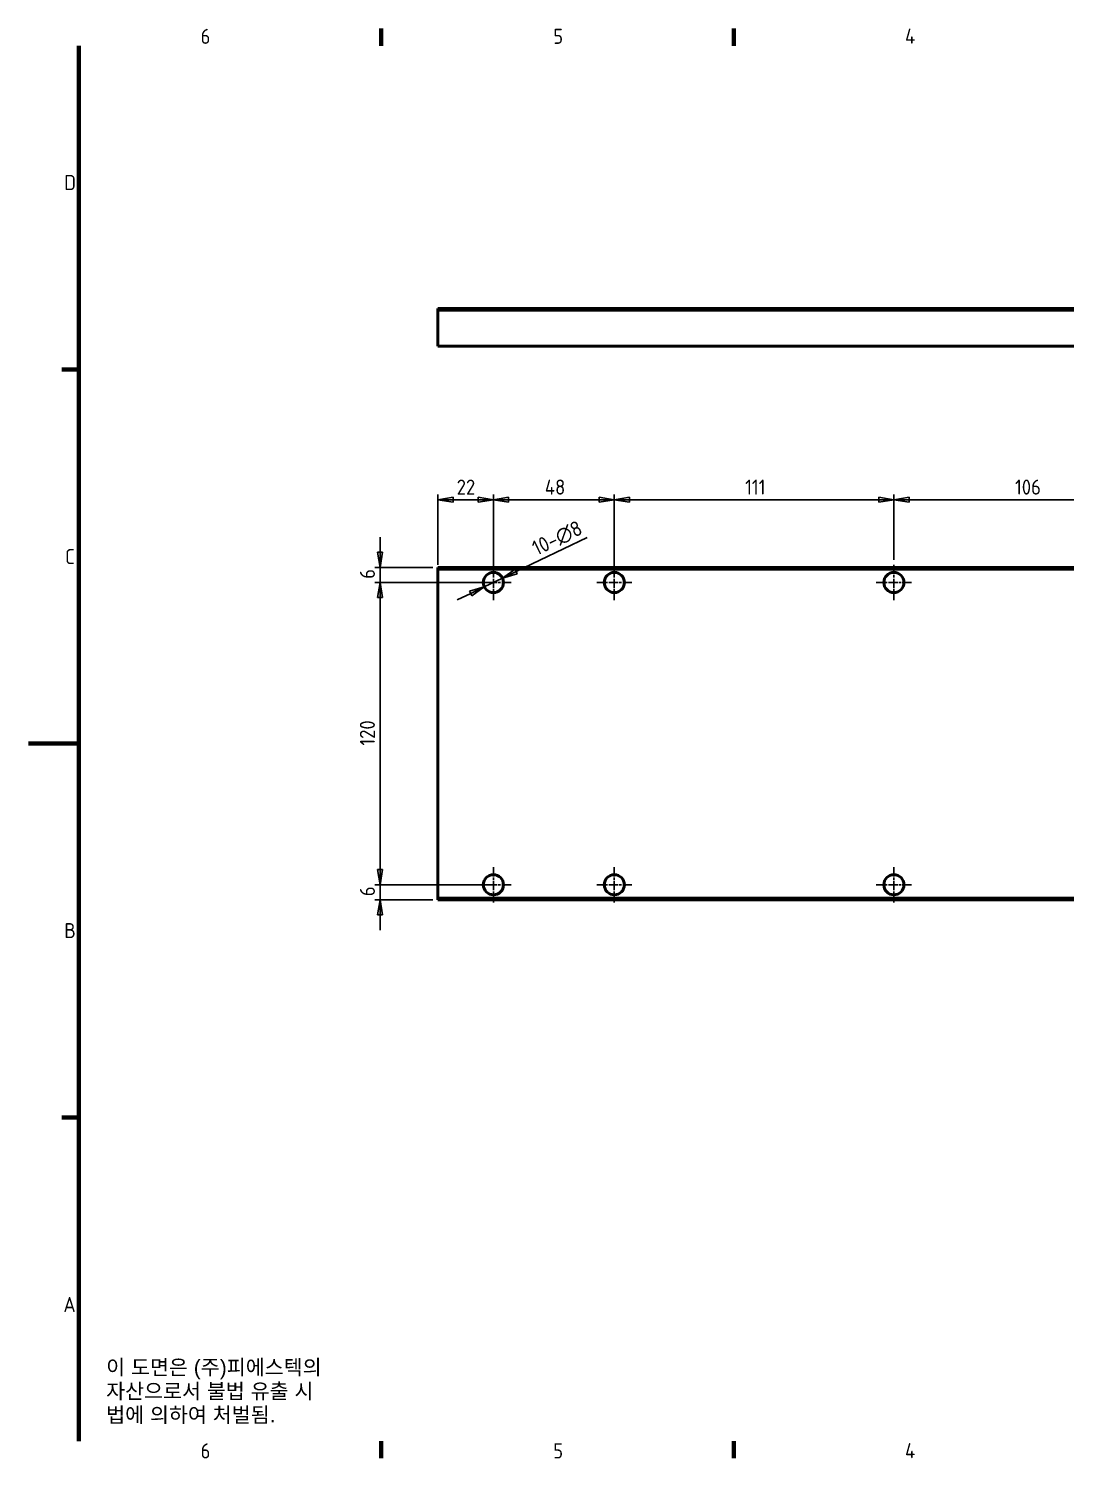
# Model space of a CAD drawing. Header units: millimetres. Extents: x 0 to 840, y 0 to 594.
# Drawn here: x 0 to 412, y 13 to 581 of the extents above; entities that cross this region are included whole.
import ezdxf

# ---------------------------------------------------------------- set-up
doc = ezdxf.new("R2010")
doc.units = ezdxf.units.MM
doc.header["$LTSCALE"] = 2
doc.linetypes.add('CHAIN', pattern=[0.3543, 0.2362, -0.0295, 0.0591, -0.0295])
doc.linetypes.add('DASHED', pattern=[0.2067, 0.1654, -0.0413])
doc.layers.get('0').update_dxf_attribs({"lineweight": 25})
for name, color, linetype, lineweight in [('가려진 것(ISO)', 5, 'DASHED', 35), ('가시적인 것(ISO)', 7, 'Continuous', 50), ('가시적인 좁은 것(ISO)', 1, 'Continuous', 35), ('경계(ISO)', 7, 'Continuous', 70), ('기호(ISO)', 7, 'Continuous', 25), ('중심 표식(ISO)', 1, 'Continuous', 25), ('치수(ISO)', 7, 'Continuous', 25)]:
    doc.layers.add(name, color=color, linetype=linetype, lineweight=lineweight)
doc.styles.add('ISO Proportional', font='arial.ttf')
doc.styles.add('ISO ProportionalPSTEK', font='isocp.shx')
doc.dimstyles.new('PSTEK', dxfattribs={"dimscale": 2, "dimtxt": 3, "dimasz": 3, "dimexe": 1, "dimexo": 1, "dimgap": 1, "dimtad": 1, "dimrnd": 1e-08, "dimdsep": 46, "dimtxsty": 'ISO ProportionalPSTEK', "dimblk": 'Filled-1', "dimcen": 0.09, "dimdle": 10, "dimclrd": 3, "dimclre": 3, "dimclrt": 1, "dimadec": 1, "dimazin": 2, "dimtfac": 1, "dimtmove": 0, "dimatfit": 3, "dimfxl": 0, "dimtolj": 1, "dimlwd": -1, "dimlwe": -1, "dimarcsym": 0})

# ---------------------------------------------------------------- blocks, each defined once
blk = doc.blocks.new('경계 Default Border')
at = {"layer": '경계(ISO)'}
for p, q in [((70, 287), (70, 290.4)), ((140, 287), (140, 290.4)), ((10, 222.75), (6.6, 222.75)), ((10, 74.25), (6.6, 74.25)), ((70, 10), (70, 6.6)), ((140, 10), (140, 6.6))]:
    blk.add_line(p, q, dxfattribs=at)
at = {"layer": '경계(ISO)', "flags": 128}
for points in [[(10, 10), (10, 287)], [(0, 148.5), (10, 148.5)]]:
    blk.add_lwpolyline(points, dxfattribs=at)
at = {"layer": '경계(ISO)', "color": 1, "char_height": 3, "attachment_point": 7, "style": 'ISO ProportionalPSTEK'}
for s, insert in [('6', (34.14, 287.37)), ('5', (104.14, 287.37)), ('4', (173.97, 287.4)), ('D', (7.08, 258.35)), ('C', (7.24, 184.1)), ('B', (7.08, 109.85)), ('A', (6.91, 35.62)), ('6', (34.14, 6.57)), ('5', (104.14, 6.57)), ('4', (173.97, 6.6))]:
    blk.add_mtext(s, dxfattribs=dict(at, insert=insert))
blk = doc.blocks.new('Filled-1')
at = {"color": 0}
for p, q in [((0, 0), (-1, 0.167)), ((-1, 0.167), (-1, -0.167)), ((-1, 0), (0, 0)), ((-1, -0.167), (0, 0))]:
    blk.add_line(p, q, dxfattribs=at)
at = {"color": 0, "flags": 128}
blk.add_lwpolyline([(-1, -0.167), (0, 0)], dxfattribs=at)
at = {"color": 0}
blk.add_solid([(-1, -0.167), (0, 0), (-1, 0.167), (-1, -0.167)], dxfattribs=at)
blk = doc.blocks.new('*D14')
at = {"layer": 'Defpoints', "color": 0}
for p in [(184.52, 393.78), (162.52, 365.9), (184.52, 360.9)]:
    blk.add_point(p, dxfattribs=at)
at = {"layer": '치수(ISO)', "color": 3}
for p, q in [((162.52, 367.9), (162.52, 395.78)), ((168.52, 393.78), (178.52, 393.78)), ((184.52, 362.9), (184.52, 395.78))]:
    blk.add_line(p, q, dxfattribs=at)
at = {"layer": '치수(ISO)', "color": 3, "xscale": 6, "yscale": 6, "zscale": 6, "rotation": 180}
blk.add_blockref('Filled-1', (162.52, 393.78), dxfattribs=at)
at = {"layer": '치수(ISO)', "color": 3, "xscale": 6, "yscale": 6, "zscale": 6}
blk.add_blockref('Filled-1', (184.52, 393.78), dxfattribs=at)
at = {"layer": '치수(ISO)', "color": 1, "insert": (169.95, 401.78), "char_height": 6, "attachment_point": 1, "style": 'ISO ProportionalPSTEK'}
blk.add_mtext('\\A1;22', dxfattribs=at)
blk = doc.blocks.new('*D15')
at = {"layer": 'Defpoints', "color": 0}
for p in [(232.52, 393.78), (184.52, 360.9), (232.52, 360.9)]:
    blk.add_point(p, dxfattribs=at)
at = {"layer": '치수(ISO)', "color": 3}
for p, q in [((184.52, 362.9), (184.52, 395.78)), ((190.52, 393.78), (226.52, 393.78)), ((232.52, 362.9), (232.52, 395.78))]:
    blk.add_line(p, q, dxfattribs=at)
at = {"layer": '치수(ISO)', "color": 3, "xscale": 6, "yscale": 6, "zscale": 6, "rotation": 180}
blk.add_blockref('Filled-1', (184.52, 393.78), dxfattribs=at)
at = {"layer": '치수(ISO)', "color": 3, "xscale": 6, "yscale": 6, "zscale": 6}
blk.add_blockref('Filled-1', (232.52, 393.78), dxfattribs=at)
at = {"layer": '치수(ISO)', "color": 1, "insert": (204.94, 401.78), "char_height": 6, "attachment_point": 1, "style": 'ISO ProportionalPSTEK'}
blk.add_mtext('\\A1;48', dxfattribs=at)
blk = doc.blocks.new('*D16')
at = {"layer": 'Defpoints', "color": 0}
for p in [(343.52, 393.78), (343.52, 367.9), (232.52, 360.9)]:
    blk.add_point(p, dxfattribs=at)
at = {"layer": '치수(ISO)', "color": 3}
for p, q in [((232.52, 362.9), (232.52, 395.78)), ((238.52, 393.78), (337.52, 393.78)), ((343.52, 369.9), (343.52, 395.78))]:
    blk.add_line(p, q, dxfattribs=at)
at = {"layer": '치수(ISO)', "color": 3, "xscale": 6, "yscale": 6, "zscale": 6, "rotation": 180}
blk.add_blockref('Filled-1', (232.52, 393.78), dxfattribs=at)
at = {"layer": '치수(ISO)', "color": 3, "xscale": 6, "yscale": 6, "zscale": 6}
blk.add_blockref('Filled-1', (343.52, 393.78), dxfattribs=at)
at = {"layer": '치수(ISO)', "color": 1, "insert": (284.44, 401.78), "char_height": 6, "attachment_point": 1, "style": 'ISO ProportionalPSTEK'}
blk.add_mtext('\\A1;111', dxfattribs=at)
blk = doc.blocks.new('*D17')
at = {"layer": 'Defpoints', "color": 0}
for p in [(449.52, 393.78), (343.52, 367.9), (449.52, 360.9)]:
    blk.add_point(p, dxfattribs=at)
at = {"layer": '치수(ISO)', "color": 3}
for p, q in [((343.52, 369.9), (343.52, 395.78)), ((349.52, 393.78), (443.52, 393.78)), ((449.52, 362.9), (449.52, 395.78))]:
    blk.add_line(p, q, dxfattribs=at)
at = {"layer": '치수(ISO)', "color": 3, "xscale": 6, "yscale": 6, "zscale": 6, "rotation": 180}
blk.add_blockref('Filled-1', (343.52, 393.78), dxfattribs=at)
at = {"layer": '치수(ISO)', "color": 3, "xscale": 6, "yscale": 6, "zscale": 6}
blk.add_blockref('Filled-1', (449.52, 393.78), dxfattribs=at)
at = {"layer": '치수(ISO)', "color": 1, "insert": (391.59, 401.78), "char_height": 6, "attachment_point": 1, "style": 'ISO ProportionalPSTEK'}
blk.add_mtext('\\A1;106', dxfattribs=at)
blk = doc.blocks.new('*D20')
at = {"layer": 'Defpoints', "color": 0}
for p in [(139.51, 366.9), (162.52, 366.9), (184.52, 360.9)]:
    blk.add_point(p, dxfattribs=at)
at = {"layer": '치수(ISO)', "color": 3}
for p, q in [((139.51, 372.9), (139.51, 378.9)), ((160.52, 366.9), (137.51, 366.9)), ((139.51, 360.9), (139.51, 366.9)), ((182.52, 360.9), (137.51, 360.9)), ((139.51, 354.9), (139.51, 348.9))]:
    blk.add_line(p, q, dxfattribs=at)
at = {"layer": '치수(ISO)', "color": 3, "xscale": 6, "yscale": 6, "zscale": 6}
for p, rotation in [((139.51, 366.9), 270), ((139.51, 360.9), 90)]:
    blk.add_blockref('Filled-1', p, dxfattribs=dict(at, rotation=rotation))
at = {"layer": '치수(ISO)', "color": 1, "insert": (131.51, 362.37), "char_height": 6, "attachment_point": 1, "rotation": 90, "style": 'ISO ProportionalPSTEK'}
blk.add_mtext('\\A1;6', dxfattribs=at)
blk = doc.blocks.new('*D21')
at = {"layer": 'Defpoints', "color": 0}
for p in [(139.51, 360.9), (184.52, 360.9), (184.52, 240.9)]:
    blk.add_point(p, dxfattribs=at)
at = {"layer": '치수(ISO)', "color": 3}
for p, q in [((182.52, 360.9), (137.51, 360.9)), ((139.51, 246.9), (139.51, 354.9)), ((182.52, 240.9), (137.51, 240.9))]:
    blk.add_line(p, q, dxfattribs=at)
at = {"layer": '치수(ISO)', "color": 3, "xscale": 6, "yscale": 6, "zscale": 6}
for p, rotation in [((139.51, 360.9), 90), ((139.51, 240.9), 270)]:
    blk.add_blockref('Filled-1', p, dxfattribs=dict(at, rotation=rotation))
at = {"layer": '치수(ISO)', "color": 1, "insert": (131.5, 296.12), "char_height": 6, "attachment_point": 1, "rotation": 90, "style": 'ISO ProportionalPSTEK'}
blk.add_mtext('\\A1;120', dxfattribs=at)
blk = doc.blocks.new('*D22')
at = {"layer": 'Defpoints', "color": 0}
for p in [(139.51, 240.9), (184.52, 240.9), (162.52, 234.9)]:
    blk.add_point(p, dxfattribs=at)
at = {"layer": '치수(ISO)', "color": 3}
for p, q in [((139.51, 246.9), (139.51, 252.9)), ((182.52, 240.9), (137.51, 240.9)), ((139.51, 234.9), (139.51, 240.9)), ((160.52, 234.9), (137.51, 234.9)), ((139.51, 228.9), (139.51, 222.9))]:
    blk.add_line(p, q, dxfattribs=at)
at = {"layer": '치수(ISO)', "color": 3, "xscale": 6, "yscale": 6, "zscale": 6}
for p, rotation in [((139.51, 240.9), 270), ((139.51, 234.9), 90)]:
    blk.add_blockref('Filled-1', p, dxfattribs=dict(at, rotation=rotation))
at = {"layer": '치수(ISO)', "color": 1, "insert": (131.51, 236.37), "char_height": 6, "attachment_point": 1, "rotation": 90, "style": 'ISO ProportionalPSTEK'}
blk.add_mtext('\\A1;6', dxfattribs=at)
blk = doc.blocks.new('*D23')
at = {"layer": 'Defpoints', "color": 0}
for p in [(180.92, 359.17), (188.13, 362.64)]:
    blk.add_point(p, dxfattribs=at)
at = {"layer": '치수(ISO)', "color": 3}
for p, q in [((193.53, 365.24), (221.75, 378.83)), ((180.92, 359.17), (188.13, 362.64)), ((175.51, 356.56), (170.11, 353.96))]:
    blk.add_line(p, q, dxfattribs=at)
at = {"layer": '치수(ISO)', "color": 3, "xscale": 6, "yscale": 6, "zscale": 6}
for p, rotation in [((188.13, 362.64), 205.7105680779154), ((180.92, 359.17), 25.71056807791535)]:
    blk.add_blockref('Filled-1', p, dxfattribs=dict(at, rotation=rotation))
at = {"layer": '치수(ISO)', "color": 1, "insert": (199.18, 376.84), "char_height": 6, "attachment_point": 1, "rotation": 25.7106, "style": 'ISO ProportionalPSTEK'}
blk.add_mtext('\\A1;10-∅8', dxfattribs=at)

msp = doc.modelspace()

# ---------------------------------------------------------------- linework, layer by layer
at = {"layer": '가려진 것(ISO)', "ltscale": 25.462786}
msp.add_line((562.523, 469.23), (162.523, 469.23), dxfattribs=at)
at = {"layer": '가려진 것(ISO)', "ltscale": 0.476074}
for p, q in [((180.523, 469.73), (180.523, 469.23)), ((188.523, 469.73), (188.523, 469.23)), ((228.523, 469.73), (228.523, 469.23)), ((236.523, 469.73), (236.523, 469.23)), ((339.523, 469.73), (339.523, 469.23)), ((347.523, 469.73), (347.523, 469.23))]:
    msp.add_line(p, q, dxfattribs=at)
at = {"layer": '가시적인 것(ISO)'}
for p, q in [((162.523, 469.73), (562.523, 469.73)), ((162.523, 469.73), (162.523, 468.73)), ((162.523, 454.73), (162.523, 468.73)), ((562.523, 454.73), (162.523, 454.73)), ((162.523, 366.403), (162.523, 366.903)), ((562.523, 366.903), (162.523, 366.903)), ((562.523, 366.403), (162.523, 366.403)), ((162.523, 366.403), (162.523, 365.903)), ((162.523, 365.903), (162.523, 235.903)), ((162.523, 235.403), (162.523, 235.903)), ((162.523, 235.403), (562.523, 235.403)), ((162.523, 235.403), (162.523, 234.903)), ((162.523, 234.903), (562.523, 234.903))]:
    msp.add_line(p, q, dxfattribs=at)
for centre in [(184.523, 360.903), (232.523, 360.903), (343.523, 360.903), (184.523, 240.903), (232.523, 240.903), (343.523, 240.903)]:
    msp.add_circle(centre, 4, dxfattribs=at)
at = {"layer": '가시적인 좁은 것(ISO)'}
for p, q in [((562.523, 468.73), (162.523, 468.73)), ((562.523, 365.903), (162.523, 365.903)), ((162.523, 235.903), (562.523, 235.903))]:
    msp.add_line(p, q, dxfattribs=at)
at = {"layer": '중심 표식(ISO)', "linetype": 'CHAIN', "ltscale": 7.778352}
for p, q in [((184.523, 367.903), (184.523, 353.903)), ((232.523, 367.903), (232.523, 353.903)), ((343.523, 367.903), (343.523, 353.903)), ((191.523, 360.903), (177.523, 360.903)), ((239.523, 360.903), (225.523, 360.903)), ((350.523, 360.903), (336.523, 360.903)), ((184.523, 247.903), (184.523, 233.903)), ((232.523, 247.903), (232.523, 233.903)), ((343.523, 247.903), (343.523, 233.903)), ((191.523, 240.903), (177.523, 240.903)), ((239.523, 240.903), (225.523, 240.903)), ((350.523, 240.903), (336.523, 240.903))]:
    msp.add_line(p, q, dxfattribs=at)

# ---------------------------------------------------------------- block references
at = {"xscale": 2, "yscale": 2, "zscale": 2}
msp.add_blockref('경계 Default Border', (0, 0), dxfattribs=at)

# ---------------------------------------------------------------- texts
at = {"layer": '기호(ISO)', "color": 7, "insert": (30.789, 52.312), "char_height": 6, "width": 102.48028, "attachment_point": 1, "line_spacing_factor": 0.944221, "style": 'ISO Proportional'}
msp.add_mtext('{\\fArial|b0|i0;이 도면은 (주)피에스텍의\\P자산으로서 불법 유출 시 \\P법에 의하여 처벌됨.}', dxfattribs=at)

# ---------------------------------------------------------------- dimensions: what is measured, and where the dimension line sits
at = {"layer": '치수(ISO)', "color": 3}
for base, p1, p2, angle, override, picture, middle in [((184.523, 393.781), (162.523, 365.903), (184.523, 360.903), 180, {"dimdec": 2, "dimblk2": 'Filled-1', "dimsah": 1, "dimtp": 0, "dimtm": 0, "dimtdec": 2, "dimtofl": 0, "dimatfit": 1}, '*D14', (173.503, 393.781)), ((232.523, 393.781), (184.523, 360.903), (232.523, 360.903), 180, {"dimdec": 2, "dimblk1": 'Filled-1', "dimblk2": 'Filled-1', "dimsah": 1, "dimtp": 0, "dimtm": 0, "dimtdec": 2, "dimtofl": 0, "dimatfit": 1}, '*D15', (208.543, 393.781)), ((343.523, 393.781), (232.523, 360.903), (343.523, 367.903), 180, {"dimdec": 2, "dimblk1": 'Filled-1', "dimblk2": 'Filled-1', "dimsah": 1, "dimtp": 0, "dimtm": 0, "dimtdec": 2, "dimtofl": 0, "dimatfit": 1}, '*D16', (288.043, 393.781)), ((449.523, 393.781), (343.523, 367.903), (449.523, 360.903), 180, {"dimdec": 2, "dimblk1": 'Filled-1', "dimblk2": 'Filled-1', "dimsah": 1, "dimtp": 0, "dimtm": 0, "dimtdec": 2, "dimtofl": 0, "dimatfit": 1}, '*D17', (396.543, 393.781)), ((139.506, 366.903), (184.523, 360.903), (162.523, 366.903), 90, {"dimdec": 2, "dimblk1": 'Filled-1', "dimsah": 1, "dimtp": 0, "dimtm": 0, "dimtdec": 2, "dimtofl": 1, "dimatfit": 1}, '*D20', (139.506, 363.903)), ((139.506, 360.903), (184.523, 240.903), (184.523, 360.903), 90, {"dimdec": 2, "dimblk1": 'Filled-1', "dimblk2": 'Filled-1', "dimsah": 1, "dimtp": 0, "dimtm": 0, "dimtdec": 2, "dimtofl": 0, "dimatfit": 1}, '*D21', (139.506, 300.923)), ((139.506, 240.903), (162.523, 234.903), (184.523, 240.903), 90, {"dimdec": 2, "dimblk2": 'Filled-1', "dimsah": 1, "dimtp": 0, "dimtm": 0, "dimtdec": 2, "dimtofl": 1, "dimatfit": 1}, '*D22', (139.506, 237.903))]:
    dim = msp.add_linear_dim(base=base, p1=p1, p2=p2, angle=angle, dimstyle='PSTEK', override=override, dxfattribs=at)
    dim.commit()
    dim.dimension.update_dxf_attribs({"geometry": picture, "text_midpoint": middle, "dimtype": 160})
dim = msp.add_diameter_dim_2p(p1=(180.919, 359.167), p2=(188.127, 362.638), text='10-<>', dimstyle='PSTEK', override={"dimdec": 2, "dimlfac": 1, "dimtp": 0, "dimtm": 0, "dimtdec": 2, "dimatfit": 2}, dxfattribs=at)
dim.commit()
dim.dimension.update_dxf_attribs({"geometry": '*D23', "text_midpoint": (211.297, 373.794), "dimtype": 163})

doc.saveas('drawing.dxf')
